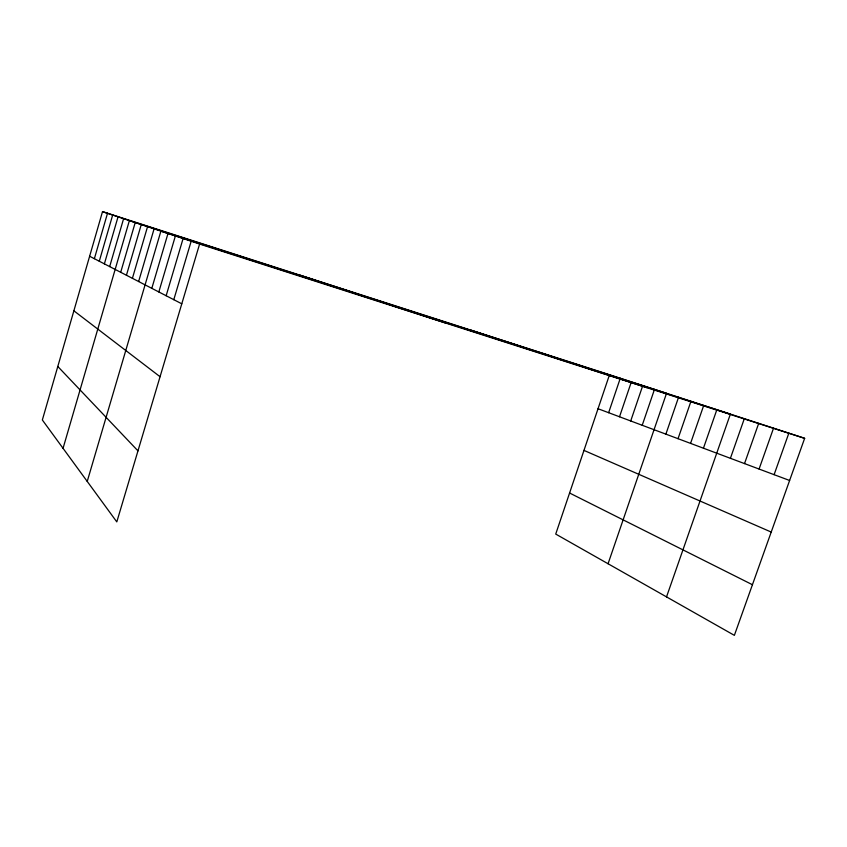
<?xml version="1.0" encoding="UTF-8"?>
<svg xmlns="http://www.w3.org/2000/svg" width="847" height="847" viewBox="0 0 847 847"><rect width="100%" height="100%" fill="white"/><g stroke="black" fill="none" stroke-linecap="round" stroke-linejoin="round"><path stroke-width="1.27" d="M102.508 211.644L42.35 419.985L116.801 521.9L199.596 244.042L102.508 211.644L609.512 374.723L804.65 438.323L734.37 635.356L555.727 534.076L609.512 374.723M94.377 258.695L107.495 213.317M99.29 261.236L112.672 215.043M104.382 263.862L118.04 216.832M109.676 266.593L123.598 218.685M63.049 448.328L129.379 220.612L666.536 393.315L608.061 563.753M120.698 272.279L135.213 222.56M126.436 275.243L141.258 224.571M132.407 278.324L147.547 226.678M138.622 281.532L154.09 228.859M87.23 481.424L160.898 231.125L730.379 414.119L666.525 596.891M151.814 288.34L167.992 233.497M158.823 291.961L175.382 235.964M166.15 295.741L183.1 238.536M173.794 299.69L191.168 241.226M608.633 412.701L620.29 378.238M619.517 416.777L631.375 381.849M630.708 420.97L642.767 385.565M642.217 425.279L654.487 389.387M665.88 434.14L678.574 397.232M678.034 438.693L690.961 401.277M690.559 443.383L703.719 405.427M703.444 448.211L716.848 409.715M730.41 458.312L744.322 418.662M744.524 463.595L758.7 423.352M759.081 469.047L773.533 428.18M774.105 474.669L788.843 433.177M199.596 244.042L804.65 438.323M469.757 329.769L646.854 387.651M299.88 275.137L446.115 323.194M598.035 408.73L789.616 480.482M583.975 450.403L771.215 532.064M569.586 493.018L752.432 584.716M89.623 256.249L181.787 303.808M73.88 310.807L160.062 376.714M57.797 366.476L137.966 450.858"/></g></svg>
